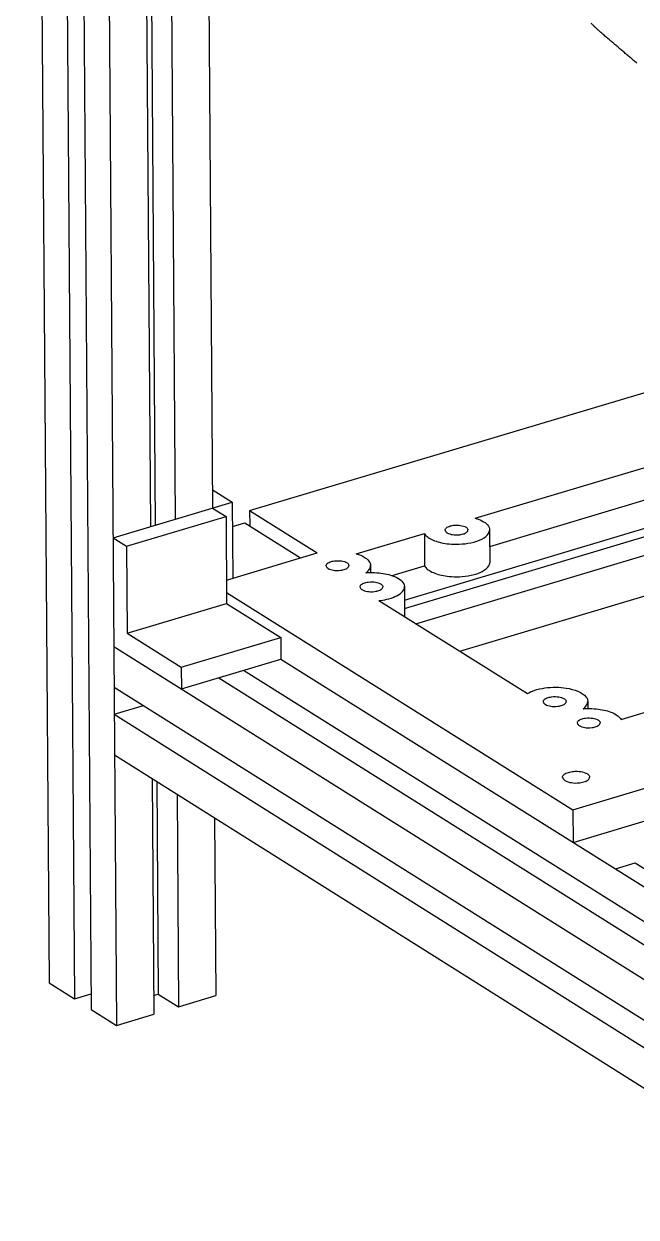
# Model space of a CAD drawing. Header units: millimetres. Extents: x -320 to 323, y -425 to 415.
# Drawn here: x -320.4 to -219.4, y -284.5 to -87.6 of the extents above; entities that cross this region are included whole.
import ezdxf

# ---------------------------------------------------------------- set-up
doc = ezdxf.new("R2010")
doc.units = ezdxf.units.MM
doc.layers.add('SKETCH', color=5, linetype='Continuous')
doc.layers.add('VISIBLE', color=7, linetype='Continuous')

msp = doc.modelspace()

# ---------------------------------------------------------------- linework, layer by layer
at = {"layer": 'SKETCH', "flags": 128}
msp.add_lwpolyline([(-219.26, -94.08), (-219.4, -93.96), (-219.53, -93.84), (-219.67, -93.73), (-219.81, -93.61), (-219.94, -93.49), (-220.08, -93.37), (-220.22, -93.26), (-220.35, -93.14), (-220.49, -93.02), (-220.63, -92.91), (-220.76, -92.79), (-220.9, -92.67), (-221.04, -92.55), (-221.17, -92.44), (-221.31, -92.32), (-221.45, -92.2), (-221.58, -92.09), (-221.72, -91.97), (-221.86, -91.85), (-221.99, -91.73), (-222.13, -91.62), (-222.27, -91.5), (-222.4, -91.38), (-222.54, -91.26), (-222.68, -91.14), (-222.83, -91.02), (-222.97, -90.9), (-223.11, -90.78), (-223.26, -90.66), (-223.4, -90.54), (-223.54, -90.42), (-223.69, -90.3), (-223.83, -90.18), (-223.97, -90.06), (-224.12, -89.94), (-224.26, -89.82), (-224.4, -89.7), (-224.53, -89.58), (-224.67, -89.46), (-224.8, -89.35), (-224.93, -89.23), (-225.06, -89.12), (-225.19, -89.01), (-225.31, -88.9), (-225.43, -88.79), (-225.55, -88.69), (-225.64, -88.61), (-225.72, -88.53), (-225.8, -88.45), (-225.88, -88.38), (-225.96, -88.3), (-226.04, -88.23), (-226.12, -88.16), (-226.2, -88.08), (-226.27, -88.01), (-226.35, -87.94), (-226.42, -87.87), (-226.49, -87.8), (-226.57, -87.73), (-226.64, -87.66), (-226.71, -87.59), (-226.78, -87.52)], dxfattribs=at)
at = {"layer": 'VISIBLE'}
for p, q in [((-320.42, 315.37), (-316.26, -245.81)), ((-316.2, 312.86), (-312.09, -248.45)), ((-313.38, 311.18), (-309.3, -250.21)), ((-309.15, 308.66), (-305.13, -252.85)), ((-290.69, 38.35), (-289.3, -167.48)), ((-300.21, 35.57), (-298.77, -170.31)), ((-296.87, 36.55), (-295.45, -169.32)), ((-300.99, 35.34), (-299.55, -170.54)), ((-283.17, -167.88), (-170.61, -134.28)), ((-245.94, -169.14), (-180.86, -149.69)), ((-257.6, -182.65), (-155.84, -152.2)), ((-257.59, -184.03), (-155.06, -153.34)), ((-243.55, -173.8), (-180.84, -155.04)), ((-255.73, -186.57), (-153.66, -156.01)), ((-248.48, -191.11), (-149.76, -161.53)), ((-289.32, -164.43), (-286.02, -166.5)), ((-305.7, -172.38), (-286.02, -166.5)), ((-286.02, -166.5), (-285.93, -179.03)), ((-229.79, -222.63), (-44.79, -166.99)), ((-303.47, -173.78), (-287.06, -168.88)), ((-289.3, -167.48), (-287.06, -168.88)), ((-287.06, -168.88), (-286.97, -183.2)), ((-283.17, -167.88), (-283.15, -170.43)), ((-283.17, -167.88), (-272.01, -174.87)), ((-245.94, -169.14), (-245.94, -169.14)), ((-245.94, -169.14), (-245.66, -169.23)), ((-245.66, -169.23), (-245.38, -169.33)), ((-245.38, -169.33), (-245.1, -169.44)), ((-285.99, -170.52), (-283.97, -169.92)), ((-283.97, -169.92), (-283.97, -169.92)), ((-283.97, -169.92), (-274.75, -175.69)), ((-250.89, -171.11), (-250.88, -171.01)), ((-250.89, -171.11), (-250.89, -171.11)), ((-250.89, -171.11), (-250.88, -171.21)), ((-250.88, -171.01), (-250.84, -170.92)), ((-250.88, -171.21), (-250.84, -171.3)), ((-250.84, -170.92), (-250.78, -170.82)), ((-250.84, -171.3), (-250.77, -171.39)), ((-250.78, -170.82), (-250.68, -170.73)), ((-250.68, -170.73), (-250.56, -170.64)), ((-250.56, -170.64), (-250.42, -170.56)), ((-250.42, -170.56), (-250.26, -170.49)), ((-250.26, -170.49), (-250.09, -170.43)), ((-250.09, -170.43), (-249.91, -170.39)), ((-249.91, -170.39), (-249.72, -170.35)), ((-249.72, -170.35), (-249.54, -170.32)), ((-249.54, -170.32), (-249.19, -170.29)), ((-249.19, -170.29), (-248.87, -170.29)), ((-248.87, -170.29), (-248.59, -170.3)), ((-248.59, -170.3), (-248.35, -170.33)), ((-248.35, -170.33), (-248.12, -170.38)), ((-248.12, -170.38), (-247.89, -170.44)), ((-247.89, -170.44), (-247.65, -170.53)), ((-247.65, -170.53), (-247.43, -170.65)), ((-247.43, -170.65), (-247.33, -170.72)), ((-247.33, -170.72), (-247.25, -170.8)), ((-247.25, -170.8), (-247.19, -170.89)), ((-247.25, -171.37), (-247.18, -171.27)), ((-247.25, -171.37), (-247.18, -171.27)), ((-247.19, -170.89), (-247.15, -170.98)), ((-247.18, -171.27), (-247.14, -171.17)), ((-247.18, -171.27), (-247.14, -171.17)), ((-247.15, -170.98), (-247.13, -171.07)), ((-247.14, -171.17), (-247.13, -171.07)), ((-247.14, -171.17), (-247.13, -171.07)), ((-247.13, -171.07), (-247.13, -171.07)), ((-245.1, -169.44), (-244.83, -169.57)), ((-244.83, -169.57), (-244.57, -169.72)), ((-244.57, -169.72), (-244.32, -169.88)), ((-244.32, -169.88), (-244.1, -170.06)), ((-244.1, -170.06), (-243.9, -170.25)), ((-243.9, -170.25), (-243.75, -170.46)), ((-243.75, -170.46), (-243.64, -170.69)), ((-243.64, -170.69), (-243.57, -170.92)), ((-243.62, -171.42), (-243.57, -171.17)), ((-243.57, -170.92), (-243.57, -171.17)), ((-243.57, -171.17), (-243.54, -176.53)), ((-305.7, -172.38), (-303.47, -173.78)), ((-265.58, -175.01), (-254.32, -171.65)), ((-254.32, -171.65), (-254.29, -177.01)), ((-254.32, -171.65), (-254.24, -171.78)), ((-254.24, -171.78), (-254.14, -171.92)), ((-254.14, -171.92), (-254.01, -172.05)), ((-254.01, -172.05), (-253.87, -172.18)), ((-253.87, -172.18), (-253.71, -172.31)), ((-253.71, -172.31), (-253.53, -172.43)), ((-253.53, -172.43), (-253.33, -172.55)), ((-253.33, -172.55), (-253.11, -172.66)), ((-253.11, -172.66), (-252.88, -172.77)), ((-252.88, -172.77), (-252.63, -172.87)), ((-252.63, -172.87), (-252.37, -172.96)), ((-252.37, -172.96), (-252.09, -173.04)), ((-252.09, -173.04), (-251.81, -173.12)), ((-251.81, -173.12), (-251.52, -173.19)), ((-251.52, -173.19), (-251.22, -173.25)), ((-251.22, -173.25), (-250.92, -173.3)), ((-250.77, -171.39), (-250.69, -171.47)), ((-250.69, -171.47), (-250.6, -171.54)), ((-250.6, -171.54), (-250.38, -171.66)), ((-250.38, -171.66), (-250.14, -171.75)), ((-250.14, -171.75), (-249.9, -171.81)), ((-249.9, -171.81), (-249.67, -171.86)), ((-249.67, -171.86), (-249.43, -171.89)), ((-249.43, -171.89), (-249.15, -171.9)), ((-249.15, -171.9), (-248.83, -171.9)), ((-248.83, -171.9), (-248.48, -171.87)), ((-248.48, -171.87), (-248.3, -171.84)), ((-248.3, -171.84), (-248.12, -171.8)), ((-248.12, -171.8), (-247.94, -171.75)), ((-247.94, -171.75), (-247.77, -171.7)), ((-247.77, -171.7), (-247.61, -171.63)), ((-247.77, -171.7), (-247.61, -171.63)), ((-247.61, -171.63), (-247.47, -171.55)), ((-247.61, -171.63), (-247.47, -171.55)), ((-247.47, -171.55), (-247.35, -171.46)), ((-247.35, -171.46), (-247.25, -171.37)), ((-247.13, -173.29), (-246.64, -173.19)), ((-246.64, -173.19), (-246.16, -173.08)), ((-246.16, -173.08), (-245.69, -172.94)), ((-245.69, -172.94), (-245.25, -172.77)), ((-245.25, -172.77), (-244.84, -172.58)), ((-244.84, -172.58), (-244.48, -172.38)), ((-244.48, -172.38), (-244.18, -172.15)), ((-244.18, -172.15), (-243.93, -171.91)), ((-243.93, -171.91), (-243.74, -171.67)), ((-243.74, -171.67), (-243.62, -171.42)), ((-229.82, -217.25), (-82.65, -173.01)), ((-303.47, -173.78), (-303.37, -188.11)), ((-286.99, -179.35), (-272.01, -174.87)), ((-272.01, -174.87), (-272.01, -174.87)), ((-265.58, -175.01), (-265.58, -175.01)), ((-265.58, -175.01), (-265.2, -175.13)), ((-265.2, -175.13), (-264.83, -175.27)), ((-250.92, -173.3), (-250.59, -173.35)), ((-250.59, -173.35), (-250.24, -173.39)), ((-250.24, -173.39), (-249.86, -173.42)), ((-249.86, -173.42), (-249.45, -173.43)), ((-249.45, -173.43), (-249.02, -173.44)), ((-249.02, -173.44), (-248.57, -173.43)), ((-248.57, -173.43), (-248.1, -173.4)), ((-248.1, -173.4), (-247.62, -173.36)), ((-247.62, -173.36), (-247.13, -173.29)), ((-270.54, -176.99), (-270.53, -176.89)), ((-270.54, -176.99), (-270.54, -176.99)), ((-270.54, -176.99), (-270.52, -177.08)), ((-270.53, -176.89), (-270.49, -176.79)), ((-270.52, -177.08), (-270.48, -177.17)), ((-270.49, -176.79), (-270.42, -176.69)), ((-270.48, -177.17), (-270.42, -177.26)), ((-270.42, -176.69), (-270.32, -176.6)), ((-270.32, -176.6), (-270.2, -176.51)), ((-270.2, -176.51), (-270.06, -176.43)), ((-270.06, -176.43), (-269.9, -176.36)), ((-269.9, -176.36), (-269.73, -176.31)), ((-269.73, -176.31), (-269.55, -176.26)), ((-269.55, -176.26), (-269.37, -176.22)), ((-269.37, -176.22), (-269.18, -176.19)), ((-269.18, -176.19), (-268.83, -176.16)), ((-268.83, -176.16), (-268.51, -176.16)), ((-268.51, -176.16), (-268.23, -176.17)), ((-268.23, -176.17), (-267.99, -176.2)), ((-267.99, -176.2), (-267.77, -176.25)), ((-267.77, -176.25), (-267.53, -176.31)), ((-267.53, -176.31), (-267.29, -176.4)), ((-267.29, -176.4), (-267.07, -176.52)), ((-267.07, -176.52), (-266.97, -176.59)), ((-266.97, -176.59), (-266.89, -176.67)), ((-266.89, -176.67), (-266.83, -176.76)), ((-266.89, -177.24), (-266.82, -177.15)), ((-266.89, -177.24), (-266.82, -177.15)), ((-266.83, -176.76), (-266.79, -176.85)), ((-266.82, -177.15), (-266.78, -177.05)), ((-266.82, -177.15), (-266.78, -177.05)), ((-266.79, -176.85), (-266.77, -176.95)), ((-266.78, -177.05), (-266.77, -176.95)), ((-266.78, -177.05), (-266.77, -176.95)), ((-266.77, -176.95), (-266.77, -176.95)), ((-264.83, -175.27), (-264.49, -175.43)), ((-264.49, -175.43), (-264.18, -175.61)), ((-264.18, -175.61), (-263.9, -175.8)), ((-264.18, -175.61), (-263.9, -175.8)), ((-263.9, -175.8), (-263.66, -176)), ((-263.9, -175.8), (-263.66, -176)), ((-263.66, -176), (-263.47, -176.22)), ((-263.47, -176.22), (-263.33, -176.44)), ((-263.47, -176.22), (-263.33, -176.44)), ((-263.33, -176.44), (-263.24, -176.67)), ((-263.33, -176.44), (-263.24, -176.67)), ((-263.29, -177.35), (-263.22, -177.13)), ((-263.24, -176.67), (-263.2, -176.9)), ((-263.24, -176.67), (-263.2, -176.9)), ((-263.22, -177.13), (-263.2, -176.9)), ((-263.2, -176.9), (-263.2, -178.12)), ((-259.65, -178.62), (-254.29, -177.01)), ((-254.29, -177.01), (-254.21, -177.15)), ((-254.29, -177.01), (-254.21, -177.15)), ((-254.21, -177.15), (-254.1, -177.28)), ((-254.21, -177.15), (-254.1, -177.28)), ((-243.9, -177.28), (-243.71, -177.03)), ((-243.9, -177.28), (-243.71, -177.03)), ((-243.71, -177.03), (-243.59, -176.78)), ((-243.59, -176.78), (-243.54, -176.53)), ((-243.54, -176.53), (-243.54, -176.53)), ((-270.42, -177.26), (-270.34, -177.34)), ((-270.34, -177.34), (-270.24, -177.41)), ((-270.24, -177.41), (-270.02, -177.53)), ((-270.02, -177.53), (-269.78, -177.62)), ((-269.78, -177.62), (-269.55, -177.69)), ((-269.55, -177.69), (-269.32, -177.73)), ((-269.32, -177.73), (-269.08, -177.76)), ((-269.08, -177.76), (-268.8, -177.78)), ((-268.8, -177.78), (-268.48, -177.77)), ((-268.48, -177.77), (-268.13, -177.74)), ((-268.13, -177.74), (-267.94, -177.71)), ((-267.94, -177.71), (-267.76, -177.68)), ((-267.76, -177.68), (-267.58, -177.63)), ((-267.58, -177.63), (-267.41, -177.57)), ((-267.41, -177.57), (-267.25, -177.5)), ((-267.41, -177.57), (-267.25, -177.5)), ((-267.25, -177.5), (-267.11, -177.42)), ((-267.25, -177.5), (-267.11, -177.42)), ((-267.11, -177.42), (-266.99, -177.34)), ((-266.99, -177.34), (-266.89, -177.24)), ((-263.98, -178.15), (-263.76, -177.97)), ((-263.98, -178.15), (-263.63, -178.13)), ((-263.98, -178.15), (-263.98, -178.15)), ((-263.98, -178.15), (-263.98, -178.15)), ((-263.76, -177.97), (-263.56, -177.78)), ((-263.63, -178.13), (-263.27, -178.12)), ((-263.56, -177.78), (-263.4, -177.57)), ((-263.4, -177.57), (-263.29, -177.35)), ((-263.27, -178.12), (-262.91, -178.12)), ((-262.91, -178.12), (-262.55, -178.12)), ((-262.55, -178.12), (-262.19, -178.14)), ((-262.19, -178.14), (-261.84, -178.17)), ((-261.84, -178.17), (-261.49, -178.21)), ((-261.49, -178.21), (-261.15, -178.26)), ((-261.15, -178.26), (-260.84, -178.31)), ((-260.84, -178.31), (-260.53, -178.37)), ((-260.53, -178.37), (-260.21, -178.45)), ((-260.21, -178.45), (-259.9, -178.54)), ((-259.9, -178.54), (-259.59, -178.64)), ((-259.59, -178.64), (-259.28, -178.75)), ((-259.28, -178.75), (-258.99, -178.89)), ((-258.99, -178.89), (-258.71, -179.03)), ((-258.71, -179.03), (-258.45, -179.19)), ((-254.1, -177.28), (-253.98, -177.42)), ((-254.1, -177.28), (-253.98, -177.42)), ((-253.98, -177.42), (-253.84, -177.55)), ((-253.84, -177.55), (-253.68, -177.67)), ((-253.68, -177.67), (-253.5, -177.8)), ((-253.5, -177.8), (-253.3, -177.91)), ((-253.3, -177.91), (-253.08, -178.03)), ((-253.08, -178.03), (-252.84, -178.13)), ((-252.84, -178.13), (-252.6, -178.23)), ((-252.6, -178.23), (-252.33, -178.33)), ((-252.33, -178.33), (-252.06, -178.41)), ((-252.06, -178.41), (-251.78, -178.49)), ((-252.06, -178.41), (-251.78, -178.49)), ((-251.78, -178.49), (-251.49, -178.55)), ((-251.78, -178.49), (-251.49, -178.55)), ((-251.49, -178.55), (-251.19, -178.61)), ((-251.49, -178.55), (-251.19, -178.61)), ((-251.19, -178.61), (-250.89, -178.67)), ((-251.19, -178.61), (-250.89, -178.67)), ((-250.89, -178.67), (-250.56, -178.71)), ((-250.56, -178.71), (-250.21, -178.75)), ((-250.21, -178.75), (-249.83, -178.78)), ((-249.83, -178.78), (-249.42, -178.8)), ((-249.42, -178.8), (-248.99, -178.81)), ((-248.99, -178.81), (-248.54, -178.8)), ((-248.54, -178.8), (-248.07, -178.77)), ((-248.07, -178.77), (-247.59, -178.72)), ((-247.59, -178.72), (-247.1, -178.65)), ((-247.1, -178.65), (-246.61, -178.56)), ((-246.61, -178.56), (-246.12, -178.44)), ((-246.12, -178.44), (-245.66, -178.3)), ((-245.66, -178.3), (-245.22, -178.14)), ((-245.66, -178.3), (-245.22, -178.14)), ((-245.22, -178.14), (-244.81, -177.95)), ((-245.22, -178.14), (-244.81, -177.95)), ((-244.81, -177.95), (-244.45, -177.74)), ((-244.45, -177.74), (-244.14, -177.52)), ((-244.14, -177.52), (-243.9, -177.28)), ((-244.14, -177.52), (-243.9, -177.28)), ((-264.95, -180.48), (-264.94, -180.39)), ((-264.95, -180.48), (-264.95, -180.48)), ((-264.95, -180.48), (-264.93, -180.58)), ((-264.94, -180.39), (-264.9, -180.29)), ((-264.93, -180.58), (-264.89, -180.67)), ((-264.9, -180.29), (-264.83, -180.19)), ((-264.89, -180.67), (-264.83, -180.76)), ((-264.83, -180.19), (-264.73, -180.1)), ((-264.83, -180.76), (-264.75, -180.84)), ((-264.75, -180.84), (-264.65, -180.91)), ((-264.73, -180.1), (-264.61, -180.01)), ((-264.65, -180.91), (-264.43, -181.03)), ((-264.61, -180.01), (-264.47, -179.93)), ((-264.47, -179.93), (-264.31, -179.86)), ((-264.43, -181.03), (-264.2, -181.12)), ((-264.31, -179.86), (-264.14, -179.8)), ((-264.2, -181.12), (-263.96, -181.19)), ((-264.14, -179.8), (-263.96, -179.76)), ((-263.96, -179.76), (-263.78, -179.72)), ((-263.78, -179.72), (-263.6, -179.69)), ((-263.6, -179.69), (-263.24, -179.66)), ((-263.24, -179.66), (-262.92, -179.66)), ((-262.92, -179.66), (-262.64, -179.67)), ((-262.64, -179.67), (-262.4, -179.7)), ((-262.4, -179.7), (-262.18, -179.75)), ((-262.18, -179.75), (-261.94, -179.81)), ((-262.17, -181.18), (-261.99, -181.13)), ((-261.99, -181.13), (-261.82, -181.07)), ((-261.94, -179.81), (-261.7, -179.9)), ((-261.82, -181.07), (-261.66, -181)), ((-261.82, -181.07), (-261.66, -181)), ((-261.7, -179.9), (-261.48, -180.02)), ((-261.66, -181), (-261.52, -180.92)), ((-261.66, -181), (-261.52, -180.92)), ((-261.52, -180.92), (-261.4, -180.83)), ((-261.52, -180.92), (-261.4, -180.83)), ((-261.48, -180.02), (-261.38, -180.09)), ((-261.4, -180.83), (-261.3, -180.74)), ((-261.38, -180.09), (-261.3, -180.17)), ((-261.3, -180.17), (-261.24, -180.26)), ((-261.3, -180.74), (-261.23, -180.64)), ((-261.3, -180.74), (-261.23, -180.64)), ((-261.24, -180.26), (-261.2, -180.35)), ((-261.23, -180.64), (-261.19, -180.54)), ((-261.23, -180.64), (-261.19, -180.54)), ((-261.2, -180.35), (-261.18, -180.45)), ((-261.19, -180.54), (-261.18, -180.45)), ((-261.19, -180.54), (-261.18, -180.45)), ((-261.18, -180.45), (-261.18, -180.45)), ((-258.45, -179.19), (-258.22, -179.36)), ((-258.22, -179.36), (-258.02, -179.55)), ((-258.02, -179.55), (-257.86, -179.74)), ((-258.02, -179.55), (-257.86, -179.74)), ((-257.93, -181.23), (-257.78, -181.02)), ((-257.86, -179.74), (-257.73, -179.95)), ((-257.86, -179.74), (-257.73, -179.95)), ((-257.78, -181.02), (-257.68, -180.81)), ((-257.73, -179.95), (-257.65, -180.16)), ((-257.68, -180.81), (-257.62, -180.59)), ((-257.65, -180.16), (-257.61, -180.37)), ((-257.62, -180.59), (-257.61, -180.37)), ((-257.61, -180.37), (-257.58, -185.41)), ((-286.98, -181.41), (-229.82, -217.25)), ((-263.96, -181.19), (-263.73, -181.23)), ((-263.73, -181.23), (-263.49, -181.26)), ((-263.49, -181.26), (-263.21, -181.28)), ((-263.21, -181.28), (-262.89, -181.27)), ((-262.89, -181.27), (-262.54, -181.24)), ((-262.54, -181.24), (-262.35, -181.21)), ((-262.35, -181.21), (-262.17, -181.18)), ((-261.84, -182.75), (-261.52, -182.71)), ((-261.84, -182.75), (-261.84, -182.75)), ((-261.84, -182.75), (-237.33, -198.09)), ((-261.52, -182.71), (-261.19, -182.66)), ((-261.19, -182.66), (-260.85, -182.6)), ((-260.85, -182.6), (-260.51, -182.53)), ((-260.51, -182.53), (-260.17, -182.44)), ((-260.17, -182.44), (-259.83, -182.34)), ((-259.83, -182.34), (-259.5, -182.22)), ((-259.5, -182.22), (-259.18, -182.09)), ((-259.18, -182.09), (-258.87, -181.95)), ((-258.87, -181.95), (-258.59, -181.79)), ((-258.59, -181.79), (-258.34, -181.61)), ((-258.34, -181.61), (-258.12, -181.43)), ((-258.12, -181.43), (-257.93, -181.23)), ((-303.37, -188.11), (-286.97, -183.2)), ((-286.97, -183.2), (-278.03, -188.81)), ((-303.37, -188.11), (-294.44, -193.72)), ((-294.44, -193.72), (-278.03, -188.81)), ((-278.03, -188.81), (-278.01, -192.39)), ((-305.58, -190.29), (-44.6, -354.26)), ((-305.58, -190.29), (-305.58, -190.29)), ((-294.41, -197.3), (-278.01, -192.39)), ((-278.01, -192.39), (-46.92, -337.35)), ((-294.44, -193.72), (-294.41, -197.3)), ((-284.16, -194.23), (-49.67, -341.41)), ((-288.26, -195.46), (-53.81, -342.67)), ((-305.53, -197), (-44.59, -361.06)), ((-305.53, -197), (-305.53, -197)), ((-237.33, -198.09), (-237.08, -197.94)), ((-237.33, -198.09), (-237.33, -198.09)), ((-237.08, -197.94), (-236.79, -197.8)), ((-236.79, -197.8), (-236.47, -197.66)), ((-236.79, -197.8), (-236.47, -197.66)), ((-236.47, -197.66), (-236.12, -197.54)), ((-236.47, -197.66), (-236.12, -197.54)), ((-236.12, -197.54), (-235.74, -197.42)), ((-236.12, -197.54), (-235.74, -197.42)), ((-235.74, -197.42), (-235.34, -197.32)), ((-235.34, -197.32), (-234.91, -197.23)), ((-234.91, -197.23), (-234.47, -197.16)), ((-234.47, -197.16), (-234.01, -197.1)), ((-234.37, -198.94), (-234.22, -198.86)), ((-234.22, -198.86), (-234.06, -198.79)), ((-234.06, -198.79), (-233.89, -198.74)), ((-234.01, -197.1), (-233.55, -197.07)), ((-233.89, -198.74), (-233.71, -198.69)), ((-233.71, -198.69), (-233.53, -198.65)), ((-233.55, -197.07), (-233.09, -197.05)), ((-233.55, -197.07), (-233.09, -197.05)), ((-233.53, -198.65), (-233.35, -198.62)), ((-233.35, -198.62), (-233, -198.59)), ((-233.09, -197.05), (-232.63, -197.04)), ((-233, -198.59), (-232.68, -198.59)), ((-232.68, -198.59), (-232.39, -198.6)), ((-232.63, -197.04), (-232.17, -197.05)), ((-232.39, -198.6), (-232.15, -198.63)), ((-232.17, -197.05), (-231.73, -197.08)), ((-232.15, -198.63), (-231.92, -198.68)), ((-231.92, -198.68), (-231.68, -198.74)), ((-231.73, -197.08), (-231.31, -197.13)), ((-231.68, -198.74), (-231.45, -198.83)), ((-231.45, -198.83), (-231.22, -198.95)), ((-231.31, -197.13), (-230.9, -197.18)), ((-230.9, -197.18), (-230.41, -197.27)), ((-230.41, -197.27), (-229.92, -197.39)), ((-229.92, -197.39), (-229.45, -197.53)), ((-229.45, -197.53), (-229, -197.7)), ((-229, -197.7), (-228.58, -197.89)), ((-229, -197.7), (-228.58, -197.89)), ((-228.58, -197.89), (-228.21, -198.11)), ((-228.58, -197.89), (-228.21, -198.11)), ((-228.21, -198.11), (-227.9, -198.34)), ((-227.9, -198.34), (-227.66, -198.6)), ((-227.9, -198.34), (-227.66, -198.6)), ((-227.66, -198.6), (-227.48, -198.86)), ((-227.66, -198.6), (-227.48, -198.86)), ((-227.48, -198.86), (-227.38, -199.13)), ((-227.48, -198.86), (-227.38, -199.13)), ((-305.5, -201.47), (-300.7, -200.03)), ((-234.7, -199.42), (-234.69, -199.32)), ((-234.7, -199.42), (-234.7, -199.42)), ((-234.7, -199.42), (-234.69, -199.52)), ((-234.69, -199.32), (-234.65, -199.22)), ((-234.69, -199.52), (-234.64, -199.61)), ((-234.65, -199.22), (-234.58, -199.12)), ((-234.64, -199.61), (-234.58, -199.7)), ((-234.58, -199.12), (-234.49, -199.03)), ((-234.58, -199.7), (-234.5, -199.77)), ((-234.5, -199.77), (-234.4, -199.85)), ((-234.49, -199.03), (-234.37, -198.94)), ((-234.4, -199.85), (-234.18, -199.97)), ((-234.18, -199.97), (-233.94, -200.06)), ((-233.94, -200.06), (-233.7, -200.12)), ((-233.7, -200.12), (-233.47, -200.17)), ((-233.47, -200.17), (-233.23, -200.2)), ((-233.23, -200.2), (-232.95, -200.21)), ((-232.95, -200.21), (-232.63, -200.21)), ((-232.63, -200.21), (-232.28, -200.18)), ((-232.28, -200.18), (-232.1, -200.15)), ((-232.1, -200.15), (-231.92, -200.11)), ((-231.92, -200.11), (-231.74, -200.06)), ((-231.74, -200.06), (-231.56, -200)), ((-231.56, -200), (-231.4, -199.94)), ((-231.56, -200), (-231.4, -199.94)), ((-231.4, -199.94), (-231.26, -199.86)), ((-231.4, -199.94), (-231.26, -199.86)), ((-231.26, -199.86), (-231.14, -199.77)), ((-231.26, -199.86), (-231.14, -199.77)), ((-231.22, -198.95), (-231.13, -199.03)), ((-231.14, -199.77), (-231.05, -199.68)), ((-231.14, -199.77), (-231.05, -199.68)), ((-231.13, -199.03), (-231.05, -199.1)), ((-231.05, -199.1), (-230.98, -199.19)), ((-231.05, -199.68), (-230.98, -199.58)), ((-231.05, -199.68), (-230.98, -199.58)), ((-230.98, -199.19), (-230.94, -199.28)), ((-230.98, -199.58), (-230.94, -199.48)), ((-230.98, -199.58), (-230.94, -199.48)), ((-230.94, -199.28), (-230.93, -199.38)), ((-230.94, -199.48), (-230.93, -199.38)), ((-230.94, -199.48), (-230.93, -199.38)), ((-230.93, -199.38), (-230.93, -199.38)), ((-228.13, -200.59), (-227.87, -200.39)), ((-228.13, -200.59), (-227.77, -200.57)), ((-228.13, -200.59), (-228.13, -200.59)), ((-228.13, -200.59), (-228.13, -200.59)), ((-227.87, -200.39), (-227.66, -200.16)), ((-227.77, -200.57), (-227.41, -200.56)), ((-227.66, -200.16), (-227.5, -199.92)), ((-227.5, -199.92), (-227.39, -199.67)), ((-227.41, -200.56), (-227.05, -200.55)), ((-227.39, -199.67), (-227.35, -199.4)), ((-227.38, -199.13), (-227.35, -199.4)), ((-227.35, -199.4), (-227.34, -200.56)), ((-227.05, -200.55), (-226.69, -200.56)), ((-226.69, -200.56), (-226.33, -200.58)), ((-226.33, -200.58), (-225.98, -200.61)), ((-225.98, -200.61), (-225.63, -200.65)), ((-225.63, -200.65), (-225.29, -200.69)), ((-225.63, -200.65), (-225.29, -200.69)), ((-225.29, -200.69), (-224.99, -200.75)), ((-225.29, -200.69), (-224.99, -200.75)), ((-224.99, -200.75), (-224.69, -200.81)), ((-224.99, -200.75), (-224.69, -200.81)), ((-224.69, -200.81), (-224.4, -200.88)), ((-224.69, -200.81), (-224.4, -200.88)), ((-221.87, -202.36), (-210.6, -198.97)), ((-305.5, -201.47), (-44.59, -365.59)), ((-229.08, -202.83), (-229.04, -202.74)), ((-229.04, -202.74), (-228.97, -202.64)), ((-228.97, -202.64), (-228.87, -202.54)), ((-228.87, -202.54), (-228.75, -202.46)), ((-228.75, -202.46), (-228.61, -202.38)), ((-228.61, -202.38), (-228.45, -202.31)), ((-228.45, -202.31), (-228.28, -202.25)), ((-228.28, -202.25), (-228.1, -202.2)), ((-228.1, -202.2), (-227.91, -202.16)), ((-227.91, -202.16), (-227.73, -202.13)), ((-227.73, -202.13), (-227.38, -202.1)), ((-227.38, -202.1), (-227.06, -202.1)), ((-227.06, -202.1), (-226.78, -202.12)), ((-226.78, -202.12), (-226.54, -202.15)), ((-226.54, -202.15), (-226.31, -202.19)), ((-226.31, -202.19), (-226.07, -202.26)), ((-226.07, -202.26), (-225.83, -202.35)), ((-225.83, -202.35), (-225.61, -202.47)), ((-225.61, -202.47), (-225.51, -202.54)), ((-225.51, -202.54), (-225.43, -202.62)), ((-225.43, -202.62), (-225.37, -202.71)), ((-225.37, -202.71), (-225.33, -202.8)), ((-225.33, -202.8), (-225.31, -202.9)), ((-224.4, -200.88), (-224.11, -200.95)), ((-224.11, -200.95), (-223.84, -201.04)), ((-223.84, -201.04), (-223.58, -201.13)), ((-223.58, -201.13), (-223.33, -201.23)), ((-223.33, -201.23), (-223.09, -201.34)), ((-223.09, -201.34), (-222.87, -201.45)), ((-222.87, -201.45), (-222.67, -201.57)), ((-222.67, -201.57), (-222.49, -201.69)), ((-222.67, -201.57), (-222.49, -201.69)), ((-222.49, -201.69), (-222.33, -201.82)), ((-222.33, -201.82), (-222.18, -201.95)), ((-222.18, -201.95), (-222.06, -202.09)), ((-222.18, -201.95), (-222.06, -202.09)), ((-222.06, -202.09), (-221.96, -202.22)), ((-222.06, -202.09), (-221.96, -202.22)), ((-221.96, -202.22), (-221.87, -202.36)), ((-221.96, -202.22), (-221.87, -202.36)), ((-221.87, -202.36), (-221.87, -202.36)), ((-229.09, -202.93), (-229.08, -202.83)), ((-229.09, -202.93), (-229.09, -202.93)), ((-229.09, -202.93), (-229.07, -203.03)), ((-229.07, -203.03), (-229.03, -203.12)), ((-229.03, -203.12), (-228.97, -203.21)), ((-228.97, -203.21), (-228.88, -203.29)), ((-228.88, -203.29), (-228.79, -203.36)), ((-228.79, -203.36), (-228.57, -203.48)), ((-228.57, -203.48), (-228.33, -203.57)), ((-228.33, -203.57), (-228.09, -203.64)), ((-228.09, -203.64), (-227.86, -203.68)), ((-227.86, -203.68), (-227.62, -203.71)), ((-227.62, -203.71), (-227.34, -203.73)), ((-227.34, -203.73), (-227.02, -203.73)), ((-227.02, -203.73), (-226.66, -203.69)), ((-226.66, -203.69), (-226.48, -203.67)), ((-226.48, -203.67), (-226.3, -203.63)), ((-226.3, -203.63), (-226.12, -203.58)), ((-226.12, -203.58), (-225.95, -203.52)), ((-225.95, -203.52), (-225.79, -203.45)), ((-225.95, -203.52), (-225.79, -203.45)), ((-225.79, -203.45), (-225.65, -203.37)), ((-225.79, -203.45), (-225.65, -203.37)), ((-225.65, -203.37), (-225.52, -203.29)), ((-225.52, -203.29), (-225.43, -203.19)), ((-225.43, -203.19), (-225.36, -203.09)), ((-225.43, -203.19), (-225.36, -203.09)), ((-225.36, -203.09), (-225.32, -202.99)), ((-225.36, -203.09), (-225.32, -202.99)), ((-225.32, -202.99), (-225.31, -202.9)), ((-225.32, -202.99), (-225.31, -202.9)), ((-225.31, -202.9), (-225.31, -202.9)), ((-305.45, -208.18), (-44.58, -372.39)), ((-305.45, -208.18), (-305.45, -208.18)), ((-252.25, -208.54), (-252.25, -208.54)), ((-252.25, -208.54), (-252.25, -208.54)), ((-299.26, -212.08), (-298.99, -251)), ((-298.48, -212.57), (-298.23, -247.66)), ((-231.52, -211.9), (-231.51, -211.78)), ((-231.52, -211.9), (-231.52, -211.9)), ((-231.52, -211.9), (-231.5, -212.01)), ((-231.51, -211.78), (-231.46, -211.66)), ((-231.5, -212.01), (-231.45, -212.12)), ((-231.46, -211.66), (-231.38, -211.54)), ((-231.45, -212.12), (-231.38, -212.22)), ((-231.38, -211.54), (-231.27, -211.43)), ((-231.38, -212.22), (-231.28, -212.32)), ((-231.28, -212.32), (-231.17, -212.4)), ((-231.27, -211.43), (-231.12, -211.33)), ((-231.17, -212.4), (-231.04, -212.48)), ((-231.12, -211.33), (-230.96, -211.24)), ((-231.04, -212.48), (-230.91, -212.55)), ((-230.96, -211.24), (-230.77, -211.15)), ((-230.91, -212.55), (-230.62, -212.65)), ((-230.77, -211.15), (-230.56, -211.08)), ((-230.56, -211.08), (-230.35, -211.03)), ((-230.35, -211.03), (-230.13, -210.98)), ((-230.13, -210.98), (-229.92, -210.95)), ((-229.92, -210.95), (-229.7, -210.92)), ((-229.7, -210.92), (-229.5, -210.91)), ((-229.5, -210.91), (-229.12, -210.91)), ((-229.12, -210.91), (-228.79, -210.93)), ((-228.79, -210.93), (-228.5, -210.96)), ((-228.5, -210.96), (-228.23, -211.01)), ((-228.23, -211.01), (-227.95, -211.09)), ((-228.01, -212.66), (-227.8, -212.59)), ((-227.95, -211.09), (-227.66, -211.2)), ((-227.8, -212.59), (-227.61, -212.51)), ((-227.8, -212.59), (-227.61, -212.51)), ((-227.66, -211.2), (-227.53, -211.27)), ((-227.61, -212.51), (-227.44, -212.41)), ((-227.61, -212.51), (-227.44, -212.41)), ((-227.53, -211.27), (-227.4, -211.34)), ((-227.44, -212.41), (-227.3, -212.31)), ((-227.4, -211.34), (-227.29, -211.43)), ((-227.3, -212.31), (-227.19, -212.2)), ((-227.3, -212.31), (-227.19, -212.2)), ((-227.29, -211.43), (-227.19, -211.52)), ((-227.19, -211.52), (-227.11, -211.62)), ((-227.19, -212.2), (-227.11, -212.09)), ((-227.19, -212.2), (-227.11, -212.09)), ((-227.11, -211.62), (-227.06, -211.73)), ((-227.11, -212.09), (-227.06, -211.97)), ((-227.11, -212.09), (-227.06, -211.97)), ((-227.06, -211.73), (-227.05, -211.85)), ((-227.06, -211.97), (-227.05, -211.85)), ((-227.05, -211.85), (-227.05, -211.85)), ((-230.62, -212.65), (-230.34, -212.73)), ((-230.34, -212.73), (-230.07, -212.78)), ((-230.07, -212.78), (-229.78, -212.82)), ((-229.78, -212.82), (-229.45, -212.84)), ((-229.45, -212.84), (-229.07, -212.83)), ((-229.07, -212.83), (-228.86, -212.82)), ((-228.86, -212.82), (-228.65, -212.8)), ((-228.65, -212.8), (-228.44, -212.76)), ((-228.44, -212.76), (-228.22, -212.72)), ((-228.22, -212.72), (-228.01, -212.66)), ((-295.13, -214.67), (-294.89, -249.77)), ((-241.03, -215.58), (-241.03, -215.58)), ((-241.03, -215.58), (-241.03, -215.58)), ((-236.82, -218.22), (-236.82, -218.22)), ((-236.82, -218.22), (-236.82, -218.22)), ((-229.82, -217.25), (-229.79, -222.63)), ((-288.95, -218.56), (-288.75, -247.92)), ((-234.01, -219.99), (-234.01, -219.99)), ((-234.01, -219.99), (-234.01, -219.99)), ((-222.8, -227.02), (-219.52, -226.03)), ((-219.52, -226.03), (-219.52, -226.03)), ((-219.52, -226.03), (-210.5, -231.68)), ((-222.8, -227.02), (-222.8, -227.02)), ((-316.26, -245.81), (-312.09, -248.45)), ((-316.26, -245.81), (-316.26, -245.81)), ((-312.09, -248.45), (-309.32, -247.62)), ((-299.01, -247.89), (-298.23, -247.66)), ((-298.23, -247.66), (-294.89, -249.77)), ((-294.89, -249.77), (-288.75, -247.92)), ((-288.75, -247.92), (-288.75, -247.92)), ((-309.3, -250.21), (-305.13, -252.85)), ((-309.3, -250.21), (-309.3, -250.21)), ((-305.13, -252.85), (-298.99, -251)), ((-298.99, -251), (-298.99, -251))]:
    msp.add_line(p, q, dxfattribs=at)

doc.saveas('drawing.dxf')
